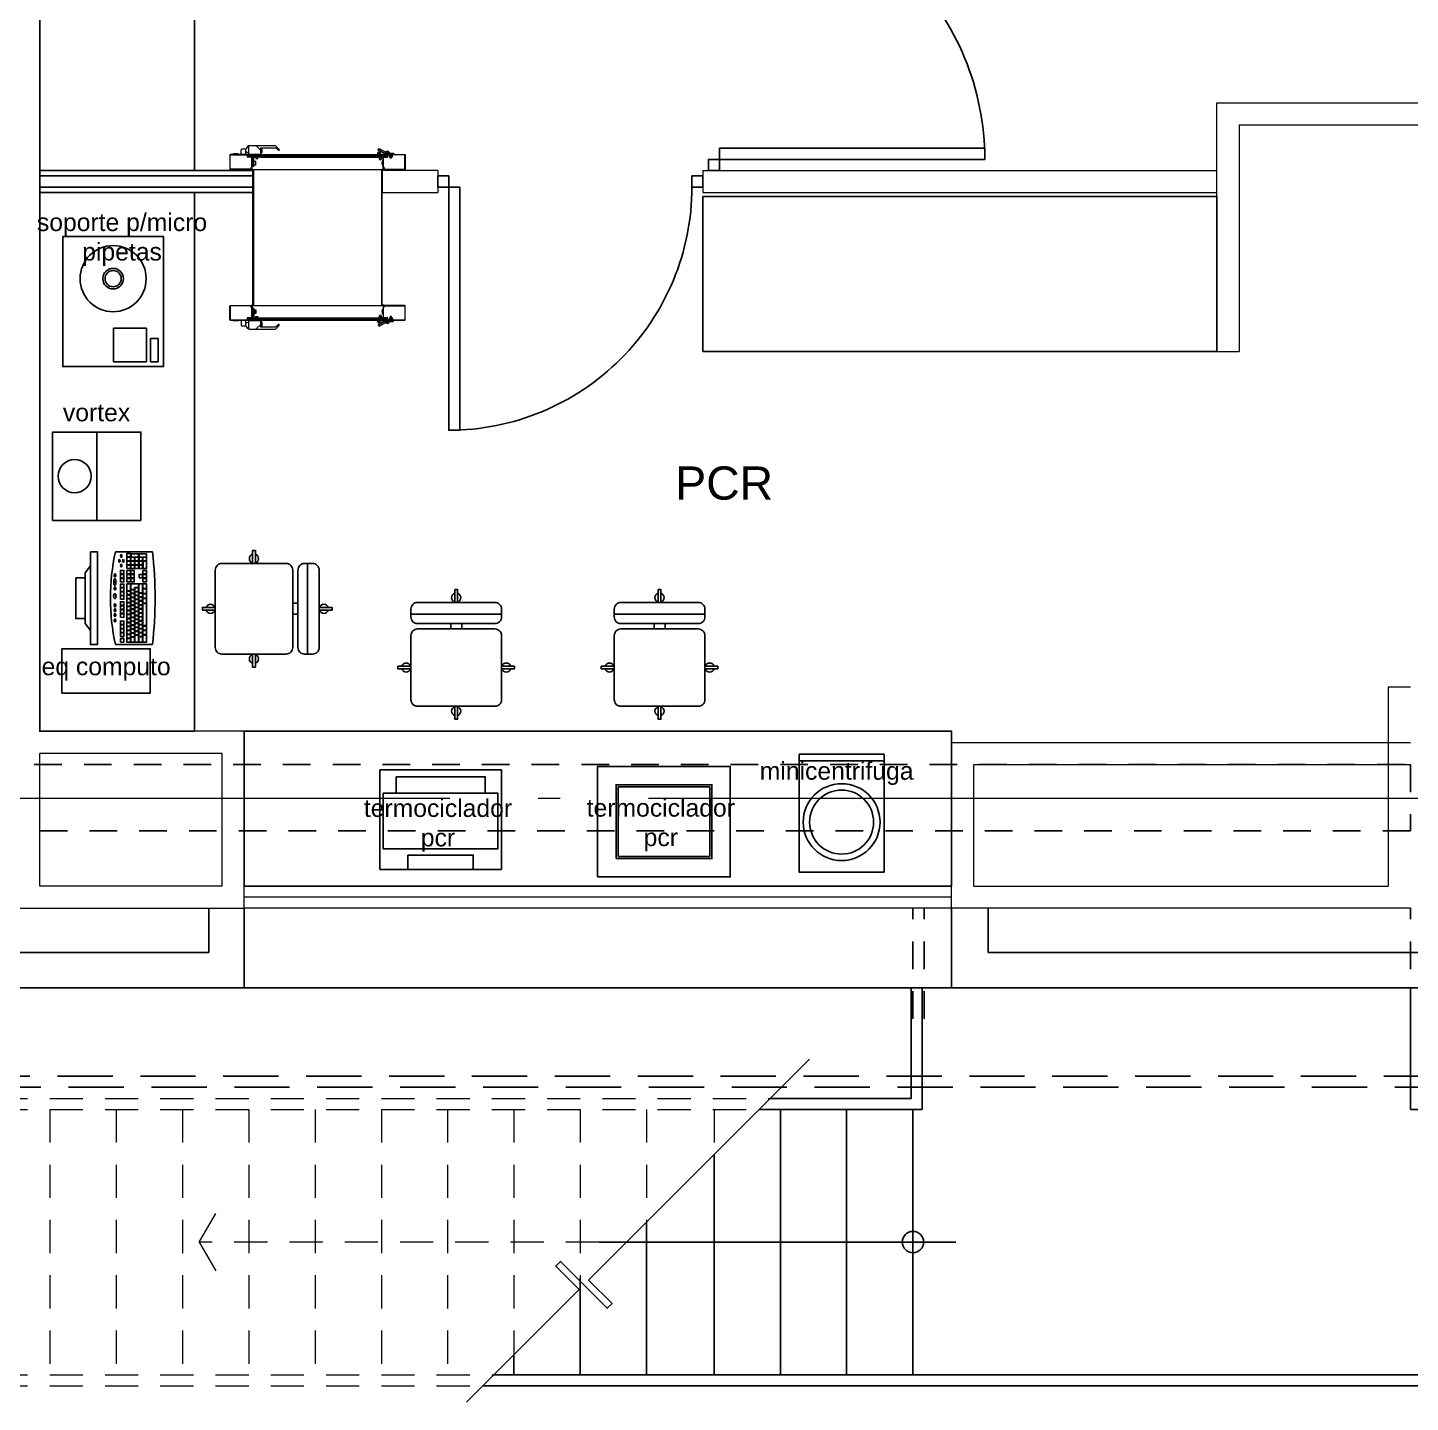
# Model space of a CAD drawing. Header units: metres. Extents: x -22 to 564, y 0 to 143.
# Drawn here: x 297.43 to 303.69, y 31.29 to 37.51 of the extents above; entities that cross this region are included whole.
import ezdxf

# ---------------------------------------------------------------- set-up
doc = ezdxf.new("R2010")
doc.units = ezdxf.units.M
for name, pattern in [('A-01 CONJUNTO$0$A-04 PRIMER NIVEL$0$PRIMER NIVEL$0$HIDDEN2', [0.1875, 0.125, -0.0625]), ('EJES630', [6.3, 5.5, -0.4, 0, -0.4]), ('XREF 3N NEURO-ONCOLOGIA$0$DASHED2', [0.375, 0.25, -0.125]), ('XREF 3N NEURO-ONCOLOGIA$0$HIDDE150', [0.24, 0.15, -0.09]), ('XREF 3N NEURO-ONCOLOGIA$0$HIDDEN2', [0.1875, 0.125, -0.0625])]:
    doc.linetypes.add(name, pattern=pattern)
for name, color, linetype, lineweight in [('EJES', 11, 'EJES630', 0), ('XREF 3N NEURO-ONCOLOGIA$0$HERRERIAS', 1, 'Continuous', 18), ('XREF 3N NEURO-ONCOLOGIA$0$MUROS DE TABLAROCA', 150, 'Continuous', 13)]:
    doc.layers.add(name, color=color, linetype=linetype, lineweight=lineweight)
for name, color, linetype in [('ELEVADOR Y ESC', 8, 'Continuous'), ('TEXTO', 7, 'Continuous'), ('XREF 3N NEURO-ONCOLOGIA$0$CANCELES', 1, 'Continuous'), ('XREF 3N NEURO-ONCOLOGIA$0$CONTRAVENTEOS', 6, 'XREF 3N NEURO-ONCOLOGIA$0$HIDDEN2'), ('XREF 3N NEURO-ONCOLOGIA$0$ELEVADOR Y ESC', 8, 'Continuous'), ('XREF 3N NEURO-ONCOLOGIA$0$LAMINA MULTIPERFORADA', 9, 'Continuous'), ('XREF 3N NEURO-ONCOLOGIA$0$MOBILIARIO', 161, 'Continuous'), ('XREF 3N NEURO-ONCOLOGIA$0$MOBILIARIO FIJO', 40, 'Continuous'), ('XREF 3N NEURO-ONCOLOGIA$0$MUROS BAJOS', 2, 'Continuous'), ('XREF 3N NEURO-ONCOLOGIA$0$NOVIDESA', 11, 'Continuous'), ('XREF 3N NEURO-ONCOLOGIA$0$PROYECCIÓN', 252, 'XREF 3N NEURO-ONCOLOGIA$0$HIDDE150'), ('XREF 3N NEURO-ONCOLOGIA$0$SIMBOLO CORTE', 4, 'Continuous'), ('XREF 3N NEURO-ONCOLOGIA$0$TEXTO', 7, 'Continuous')]:
    doc.layers.add(name, color=color, linetype=linetype)
doc.styles.add('100 SUBTITULOS 30', font='arial.ttf', dxfattribs={"height": 0.3})
doc.styles.add('XREF 3N NEURO-ONCOLOGIA$0$100 SUBTITULOS 30', font='arial.ttf', dxfattribs={"height": 0.3})

# ---------------------------------------------------------------- blocks, each defined once
blk = doc.blocks.new('XREF 3N NEURO-ONCOLOGIA$0$A$C1a09e307')
at = {"layer": 'XREF 3N NEURO-ONCOLOGIA$0$ELEVADOR Y ESC'}
for p, q in [((-23.61, 12.2954, 0), (-23.61, 8.05, 0)), ((-23.56, 12.2454, 0), (-23.56, 8.05, 0)), ((-23.4696, 12.155, 0), (-23.56, 12.155, 0)), ((-23.1252, 11.855, 0), (-23.56, 11.855, 0)), ((-22.96, 10.1562, 0), (-22.96, 11.7703, 0)), ((-22.8696, 11.555, 0), (-23.56, 11.555, 0)), ((-22.5646, 11.25, 0), (-23.56, 11.25, 0)), ((-22.36, 11.0454, 0), (-22.36, 10.3082, 0)), ((-22.36, 10.95, 0), (-23.56, 10.95, 0)), ((-22.31, 10.9954, 0), (-22.31, 10.3582, 0)), ((-22.36, 10.65, 0), (-23.56, 10.65, 0)), ((-22.36, 10.35, 0), (-23.56, 10.35, 0)), ((-21.81, 10.3582, 0), (-22.31, 10.3582, 0)), ((-21.81, 10.3082, 0), (-22.36, 10.3082, 0)), ((-21.81, 8.1, 0), (-22.36, 8.1, 0)), ((-22.36, 8.1, 0), (-22.36, 8.05, 0))]:
    blk.add_line(p, q, dxfattribs=at)
blk.add_circle((-22.96, 10.35, 0), 0.0484, dxfattribs=at)
at = {"layer": 'XREF 3N NEURO-ONCOLOGIA$0$PROYECCIÓN', "color": 8, "lineweight": 0}
for p, q in [((-23.61, 20.255, 0), (-23.61, 12.2954, 0)), ((-23.56, 20.255, 0), (-23.56, 12.2454, 0)), ((-22.36, 20.255, 0), (-22.36, 11.0454, 0)), ((-22.31, 20.255, 0), (-22.31, 10.9954, 0)), ((-22.36, 14.255, 0), (-23.56, 14.255, 0)), ((-22.36, 13.955, 0), (-23.56, 13.955, 0)), ((-22.36, 13.655, 0), (-23.56, 13.655, 0)), ((-22.96, 13.5788, 0), (-23.1763, 13.454, 0)), ((-22.96, 11.7703, 0), (-22.96, 13.5788, 0)), ((-22.96, 13.5788, 0), (-22.7437, 13.454, 0)), ((-22.36, 13.355, 0), (-23.56, 13.355, 0)), ((-22.36, 13.055, 0), (-23.5556, 13.055, 0)), ((-22.36, 12.755, 0), (-23.56, 12.755, 0)), ((-22.36, 12.455, 0), (-23.56, 12.455, 0)), ((-22.36, 12.155, 0), (-23.4696, 12.155, 0)), ((-22.36, 11.855, 0), (-23.1252, 11.855, 0)), ((-22.36, 11.555, 0), (-22.8696, 11.555, 0)), ((-22.36, 11.25, 0), (-22.5646, 11.25, 0))]:
    blk.add_line(p, q, dxfattribs=at)
at = {"layer": 'XREF 3N NEURO-ONCOLOGIA$0$SIMBOLO CORTE', "color": 8, "elevation": 0}
blk.add_lwpolyline([(-23.6847, 12.3701), (-23.1746, 11.86), (-23.0685, 11.966), (-23.0473, 11.9448), (-23.2594, 11.7327), (-23.2382, 11.7115), (-23.1322, 11.8175), (-22.132, 10.8174)], dxfattribs=at)
blk = doc.blocks.new('XREF 3N NEURO-ONCOLOGIA$0$A$C55e99183')
at = {"layer": 'XREF 3N NEURO-ONCOLOGIA$0$MUROS DE TABLAROCA'}
blk.add_blockref('XREF 3N NEURO-ONCOLOGIA$0$A$C1a09e307', (0, 0), dxfattribs=at)
blk = doc.blocks.new('XREF 3N NEURO-ONCOLOGIA$0$A$Cdb21e42f')
at = {"lineweight": 9}
for p, q in [((0.2495, 0.2748), (0.2533, 0.2804)), ((0.2533, 0.2804), (0.2835, 0.2625)), ((0.2495, -0.5188), (0.2533, -0.5244)), ((0.2533, -0.5244), (0.2835, -0.5065))]:
    blk.add_line(p, q, dxfattribs=at)
at = {"lineweight": 15}
for points in [[(-0.3437, 0.2522), (-0.4192, 0.2522), (-0.4211, 0.2522), (-0.422, 0.2503)], [(-0.422, 0.2503), (-0.422, 0.1881), (-0.4211, 0.1862), (-0.4192, 0.1852)], [(-0.4192, 0.1852), (-0.3267, 0.1852), (-0.3267, 0.1862), (-0.4192, 0.1862), (-0.4202, 0.1871), (-0.4211, 0.1881), (-0.4211, 0.2503), (-0.4202, 0.2512), (-0.3427, 0.2512), (-0.3418, 0.2503), (-0.3418, 0.2418), (-0.3418, 0.2408), (-0.3399, 0.2399)], [(-0.3522, 0.2767), (-0.3682, 0.2767), (-0.3701, 0.2757), (-0.3711, 0.2738)], [(-0.3711, 0.2522), (-0.3493, 0.2522), (-0.3493, 0.2738), (-0.3503, 0.2757), (-0.3522, 0.2767)], [(-0.3711, 0.2522), (-0.3711, 0.2738)], [(-0.3342, 0.2927), (-0.3352, 0.2927), (-0.3399, 0.2908), (-0.3503, 0.2767)], [(-0.3493, 0.2653), (-0.3465, 0.2653), (-0.338, 0.2597)], [(-0.3238, 0.2409), (-0.3408, 0.2409), (-0.3418, 0.2418), (-0.3418, 0.2503), (-0.3418, 0.2522), (-0.3437, 0.2522)], [(-0.338, 0.2522), (-0.3437, 0.2522)], [(-0.338, 0.2889), (-0.337, 0.2917), (-0.3342, 0.2927), (-0.2171, 0.2927), (-0.2133, 0.2908), (-0.1982, 0.2757), (-0.1982, 0.2729)], [(-0.338, 0.2889), (-0.338, 0.254), (-0.2813, 0.254), (-0.2813, 0.2597), (-0.2775, 0.2597), (-0.2775, 0.2832), (-0.2171, 0.2832), (-0.2133, 0.2823), (-0.2001, 0.2719), (-0.1991, 0.2719), (-0.1982, 0.2729)], [(-0.3049, 0.2927), (-0.3021, 0.2917), (-0.2823, 0.271), (-0.2813, 0.2691)], [(-0.2813, 0.2522), (0.2939, 0.2522)], [(0.292, 0.2503), (0.292, 0.2418), (0.2901, 0.2399), (0.2731, 0.2399), (0.2722, 0.2399), (0.2722, 0.239)], [(0.2911, 0.2418), (0.2911, 0.2503), (0.292, 0.2522), (0.3714, 0.2522), (0.3714, 0.1862), (0.3694, 0.1852), (0.2759, 0.1852), (0.2759, 0.1862), (0.3694, 0.1862), (0.3704, 0.1871), (0.3704, 0.1881)], [(0.3694, 0.2512), (0.2939, 0.2512), (0.293, 0.2512), (0.292, 0.2503)], [(0.298, 0.2588), (0.3185, 0.2588), (0.3185, 0.2522), (0.2977, 0.2522), (0.2977, 0.2575)], [(0.3704, 0.1881), (0.3704, 0.2503), (0.3704, 0.2512), (0.3694, 0.2512)], [(-0.3238, 0.1871), (-0.3229, 0.1862), (-0.3219, 0.1871), (-0.3219, 0.239), (-0.3229, 0.2399), (-0.3399, 0.2399)], [(-0.3267, 0.1937), (-0.3267, 0.1871), (-0.3257, 0.1852), (-0.3229, 0.1843), (-0.3182, 0.1843)], [(-0.3267, 0.1937), (-0.3248, 0.1937), (-0.3248, 0.1871), (-0.3229, 0.1852)], [(-0.3238, 0.1871), (-0.3238, 0.1937), (-0.3248, 0.1937), (-0.3248, 0.1871), (-0.3238, 0.1862), (-0.3219, 0.1862), (-0.321, 0.1871)], [(-0.321, 0.1871), (-0.321, 0.239), (-0.3219, 0.2399), (-0.3238, 0.2409)], [(-0.3238, 0.2408), (-0.3153, 0.2408)], [(-0.3134, 0.1984), (-0.3172, 0.1984), (-0.3172, 0.2371), (-0.3144, 0.2418), (-0.3097, 0.2446), (-0.2813, 0.2446), (-0.2813, 0.2408), (-0.3097, 0.2408), (-0.3125, 0.2399), (-0.3134, 0.2371)], [(-0.3134, 0.1984), (-0.3134, 0.2371)], [(-0.2955, 0.2408), (-0.3049, 0.2408), (-0.3049, 0.2361), (-0.3049, 0.2352), (-0.304, 0.2352)], [(-0.304, 0.2352), (-0.2955, 0.2352), (-0.2955, 0.2361)], [(-0.2955, 0.2408), (-0.2955, 0.2361)], [(-0.2813, 0.2408), (0.2533, 0.2408)], [(0.2533, 0.2418), (0.2561, 0.2427), (0.258, 0.2418), (0.2589, 0.2418)], [(0.2533, 0.238), (0.2542, 0.2371), (0.2561, 0.2371), (0.2589, 0.238)], [(0.2533, 0.2371), (0.2533, 0.2342), (0.2552, 0.2305), (0.2589, 0.2286), (0.2627, 0.2305), (0.2646, 0.2342)], [(0.2646, 0.238), (0.2618, 0.2371), (0.2599, 0.2371), (0.259, 0.238), (0.259, 0.2418), (0.2618, 0.2427), (0.2627, 0.2418), (0.2646, 0.2418)], [(0.2646, 0.2408), (0.2731, 0.2408)], [(0.2646, 0.2342), (0.2646, 0.2371)], [(0.2759, 0.1937), (0.275, 0.1937), (0.275, 0.1871), (0.2731, 0.1852), (0.2684, 0.1852), (0.2656, 0.1843), (0.2646, 0.1824)], [(0.2684, 0.205), (0.2684, 0.222), (0.2674, 0.221), (0.2656, 0.2135), (0.2674, 0.206)], [(0.2684, 0.205), (0.2674, 0.206)], [(0.2741, 0.1871), (0.2741, 0.1937), (0.275, 0.1937), (0.275, 0.1871), (0.2741, 0.1862), (0.2722, 0.1862), (0.2712, 0.1871), (0.2712, 0.239), (0.2731, 0.2408), (0.2901, 0.2408), (0.2911, 0.2408), (0.2911, 0.2418)], [(0.2722, 0.239), (0.2722, 0.1871), (0.2731, 0.1862), (0.2731, 0.1871), (0.2741, 0.1871)], [(0.2759, 0.1937), (0.2759, 0.1871)], [(0.3015, 0.2493), (0.3005, 0.2484)], [(0.3005, 0.2493), (0.3015, 0.2493)], [(0.3015, 0.2427), (0.3005, 0.2437), (0.3005, 0.2484)], [(0.3005, 0.2437), (0.3015, 0.2427)], [(0.3033, 0.2484), (0.3015, 0.2493)], [(0.3033, 0.2437), (0.3015, 0.2427), (0.3118, 0.2427)], [(0.3118, 0.2418), (0.3118, 0.2427), (0.3015, 0.2427), (0.3015, 0.2418)], [(0.3015, 0.2418), (0.3118, 0.2418)], [(0.3118, 0.2427), (0.3137, 0.2437), (0.3137, 0.2484), (0.3128, 0.2493), (0.3118, 0.2493), (0.31, 0.2484)], [(0.3118, 0.2427), (0.3109, 0.2427), (0.31, 0.2437)], [(0.3137, 0.2484), (0.3128, 0.2493)], [(-0.3229, 0.1852), (-0.3182, 0.1852), (-0.3163, 0.1843), (-0.3153, 0.1824), (-0.3153, -0.4273), (-0.3163, -0.4292), (-0.3182, -0.4302), (-0.3229, -0.4302), (-0.3238, -0.4302), (-0.3248, -0.4321)], [(-0.3182, 0.1852), (0.2684, 0.1852)], [(-0.3172, -0.4273), (-0.3172, 0.1824), (-0.3172, 0.1834), (-0.3182, 0.1843)], [(0.2646, 0.1824), (0.2646, -0.4273), (0.2656, -0.4292), (0.2684, -0.4302)], [(0.2731, -0.4283), (0.2674, -0.4283), (0.2665, -0.4273), (0.2665, 0.1824), (0.2674, 0.1834), (0.2684, 0.1843), (0.2731, 0.1843), (0.275, 0.1852), (0.2759, 0.1871)], [(-0.3418, -0.4867), (-0.3418, -0.4961), (-0.3437, -0.4971), (-0.4192, -0.4971), (-0.4211, -0.4961), (-0.422, -0.4952), (-0.422, -0.433), (-0.4211, -0.4311), (-0.4192, -0.4302), (-0.3267, -0.4302), (-0.3267, -0.4311), (-0.4192, -0.4311), (-0.4202, -0.4311), (-0.4211, -0.433)], [(-0.4211, -0.433), (-0.4211, -0.4952), (-0.4202, -0.4961), (-0.4192, -0.4961)], [(-0.3238, -0.432), (-0.3238, -0.4377), (-0.3248, -0.4377), (-0.3248, -0.432), (-0.3229, -0.4302), (-0.321, -0.432), (-0.321, -0.4829), (-0.3219, -0.4848), (-0.3238, -0.4858), (-0.3399, -0.4858), (-0.3408, -0.4858), (-0.3418, -0.4867)], [(-0.3248, -0.4321), (-0.3248, -0.4377), (-0.3267, -0.4377), (-0.3267, -0.4321), (-0.3257, -0.4292), (-0.3229, -0.4283), (-0.3182, -0.4283), (-0.3172, -0.4283), (-0.3172, -0.4273)], [(-0.3219, -0.483), (-0.3219, -0.4321), (-0.3219, -0.4311), (-0.3238, -0.4311), (-0.3238, -0.4321)], [(-0.3182, -0.4302), (0.2684, -0.4302)], [(0.2684, -0.4302), (0.2741, -0.4302), (0.275, -0.432), (0.275, -0.4377), (0.2759, -0.4377), (0.2759, -0.432), (0.275, -0.4292), (0.2731, -0.4283)], [(0.2741, -0.432), (0.2741, -0.4377), (0.275, -0.4377), (0.275, -0.432), (0.2731, -0.4302), (0.2712, -0.432)], [(0.2712, -0.4321), (0.2712, -0.483), (0.2722, -0.4848), (0.2731, -0.4858)], [(0.2741, -0.432), (0.2731, -0.4311), (0.2722, -0.4311), (0.2722, -0.4839), (0.2731, -0.4848), (0.2901, -0.4848)], [(0.3694, -0.4302), (0.2759, -0.4302), (0.2759, -0.4311), (0.3704, -0.4311), (0.3704, -0.4961), (0.293, -0.4961), (0.292, -0.4952), (0.292, -0.4867), (0.2911, -0.4848), (0.2901, -0.4848)], [(0.3713, -0.4952), (0.3713, -0.433), (0.3713, -0.4311), (0.3694, -0.4302)], [(-0.4192, -0.4961), (-0.3437, -0.4961), (-0.3427, -0.4961), (-0.3418, -0.4952)], [(-0.3342, -0.5376), (-0.2171, -0.5376), (-0.2133, -0.5357), (-0.1991, -0.5206), (-0.1982, -0.5197), (-0.1982, -0.5169), (-0.1991, -0.5169), (-0.1991, -0.5159), (-0.2001, -0.5159), (-0.2133, -0.5272), (-0.2171, -0.5282), (-0.2775, -0.5282), (-0.2775, -0.5046), (-0.2813, -0.5046), (-0.2813, -0.499), (-0.338, -0.499), (-0.338, -0.5338), (-0.337, -0.5357), (-0.3342, -0.5376), (-0.3352, -0.5376), (-0.3399, -0.5348), (-0.3503, -0.5206)], [(-0.338, -0.4971), (-0.3437, -0.4971)], [(-0.3418, -0.4952), (-0.3418, -0.4848), (-0.3238, -0.4848), (-0.3219, -0.4829)], [(-0.3238, -0.4858), (-0.3153, -0.4858)], [(-0.3134, -0.4434), (-0.3172, -0.4434), (-0.3172, -0.482), (-0.3144, -0.4867), (-0.3097, -0.4886)], [(-0.3134, -0.4434), (-0.3134, -0.482), (-0.3125, -0.4839), (-0.3097, -0.4858), (-0.2813, -0.4858), (-0.2813, -0.4886), (-0.3097, -0.4886)], [(-0.2813, -0.4858), (0.2533, -0.4858)], [(-0.2813, -0.4971), (0.2939, -0.4971)], [(0.2646, -0.4811), (0.2646, -0.4792), (0.2627, -0.4754), (0.2589, -0.4735), (0.2552, -0.4754), (0.2533, -0.4792)], [(0.2533, -0.4792), (0.2533, -0.4811)], [(0.2561, -0.4811), (0.2542, -0.482), (0.2533, -0.482)], [(0.2533, -0.4858), (0.2561, -0.4867)], [(0.2589, -0.482), (0.2561, -0.4811)], [(0.2561, -0.4867), (0.258, -0.4867), (0.2589, -0.4858)], [(0.2618, -0.4811), (0.2599, -0.482), (0.259, -0.482), (0.259, -0.4858), (0.2618, -0.4867), (0.2627, -0.4867), (0.2646, -0.4858)], [(0.2646, -0.482), (0.2618, -0.4811)], [(0.2646, -0.4858), (0.2731, -0.4858)], [(0.2731, -0.4858), (0.2911, -0.4858), (0.2911, -0.4952), (0.292, -0.4961), (0.2939, -0.4971)], [(0.2939, -0.4971), (0.3694, -0.4971), (0.3714, -0.4961), (0.3714, -0.4952)], [(0.298, -0.5027), (0.3185, -0.5027), (0.3185, -0.4961), (0.2977, -0.4961), (0.2977, -0.5015)], [(0.3005, -0.4877), (0.3015, -0.4867)], [(0.3015, -0.4867), (0.3005, -0.4877), (0.3005, -0.4924)], [(0.3015, -0.4933), (0.3005, -0.4924)], [(0.3005, -0.4933), (0.3015, -0.4933)], [(0.3118, -0.4858), (0.3118, -0.4867), (0.3015, -0.4867), (0.3015, -0.4858)], [(0.3015, -0.4858), (0.3118, -0.4858)], [(0.3033, -0.4877), (0.3015, -0.4867), (0.3118, -0.4867)], [(0.3033, -0.4924), (0.3015, -0.4933)], [(0.3118, -0.4867), (0.3137, -0.4877), (0.3137, -0.4924), (0.3128, -0.4933), (0.3118, -0.4933), (0.31, -0.4924)], [(0.3118, -0.4867), (0.3109, -0.4867), (0.31, -0.4877)], [(0.3137, -0.4924), (0.3128, -0.4933)], [(-0.3493, -0.5103), (-0.3474, -0.5103), (-0.3465, -0.5093), (-0.338, -0.5046)], [(-0.3049, -0.5376), (-0.3021, -0.5357), (-0.2823, -0.5159), (-0.2813, -0.5131)]]:
    blk.add_lwpolyline(points, dxfattribs=at)
for points in [[(-0.3862, 0.255), (-0.405, 0.255), (-0.4079, 0.2531), (-0.3833, 0.2531)], [(-0.4079, 0.2531), (-0.3833, 0.2531), (-0.3833, 0.2522), (-0.4079, 0.2522)], [(-0.338, 0.254), (-0.2813, 0.254), (-0.2813, 0.2512), (-0.338, 0.2512)], [(-0.2813, 0.2832), (-0.2775, 0.2832), (-0.2775, 0.2597), (-0.2813, 0.2597)], [(0.2476, 0.2522), (0.2873, 0.2522), (0.2873, 0.2512), (0.2476, 0.2512)], [(0.2967, 0.2512), (0.3166, 0.2512), (0.3166, 0.2493), (0.2967, 0.2493)], [(-0.321, 0.222), (-0.3172, 0.222), (-0.3172, 0.205), (-0.321, 0.205)], [(-0.3134, 0.222), (-0.3059, 0.222), (-0.3059, 0.205), (-0.3134, 0.205)], [(-0.3059, 0.205), (-0.3049, 0.206), (-0.3049, 0.221), (-0.3059, 0.222)], [(0.2523, 0.2446), (0.2656, 0.2446), (0.2656, 0.2427), (0.2523, 0.2427)], [(0.2533, 0.2427), (0.2646, 0.2427), (0.2646, 0.2371), (0.2533, 0.2371)], [(0.2684, 0.2229), (0.2703, 0.2248), (0.2703, 0.2022), (0.2684, 0.2041)], [(0.2703, 0.2248), (0.2712, 0.2248), (0.2712, 0.2022), (0.2703, 0.2022)], [(0.3062, 0.2427), (0.3052, 0.2427), (0.3033, 0.2437), (0.3033, 0.2484), (0.3062, 0.2493), (0.3081, 0.2493), (0.31, 0.2484), (0.31, 0.2437)], [(0.3033, 0.2418), (0.31, 0.2418), (0.31, 0.2361), (0.3033, 0.2361)], [(-0.4079, -0.4971), (-0.3833, -0.4971), (-0.3833, -0.498), (-0.4079, -0.498)], [(-0.3862, -0.499), (-0.405, -0.499), (-0.4079, -0.498), (-0.3833, -0.498)], [(-0.371, -0.4971), (-0.371, -0.5178), (-0.3701, -0.5206), (-0.3682, -0.5216), (-0.3522, -0.5216), (-0.3503, -0.5206), (-0.3493, -0.5178), (-0.3493, -0.4971)], [(-0.338, -0.4952), (-0.2813, -0.4952), (-0.2813, -0.499), (-0.338, -0.499)], [(-0.321, -0.45), (-0.3172, -0.45), (-0.3172, -0.4669), (-0.321, -0.4669)], [(-0.3134, -0.45), (-0.3059, -0.45), (-0.3059, -0.4669), (-0.3134, -0.4669)], [(-0.3059, -0.45), (-0.3049, -0.45), (-0.3049, -0.466), (-0.3059, -0.4669)], [(-0.3049, -0.4801), (-0.2955, -0.4801), (-0.2955, -0.4858), (-0.3049, -0.4858)], [(0.2476, -0.4952), (0.2873, -0.4952), (0.2873, -0.4971), (0.2476, -0.4971)], [(0.2523, -0.4867), (0.2656, -0.4867), (0.2656, -0.4886), (0.2523, -0.4886)], [(0.2533, -0.4811), (0.2646, -0.4811), (0.2646, -0.4867), (0.2533, -0.4867)], [(0.2684, -0.449), (0.2674, -0.45), (0.2656, -0.4575), (0.2674, -0.466), (0.2684, -0.4669)], [(0.2684, -0.4669), (0.2703, -0.4698), (0.2703, -0.4462), (0.2684, -0.4481)], [(0.2703, -0.4462), (0.2712, -0.4462), (0.2712, -0.4698), (0.2703, -0.4698)], [(0.2967, -0.4952), (0.3166, -0.4952), (0.3166, -0.4933), (0.2967, -0.4933)], [(0.3033, -0.4858), (0.31, -0.4858), (0.31, -0.4801), (0.3033, -0.4801)], [(0.3062, -0.4867), (0.3052, -0.4867), (0.3033, -0.4877), (0.3033, -0.4924), (0.3062, -0.4933), (0.3081, -0.4933), (0.31, -0.4924), (0.31, -0.4877)], [(-0.2813, -0.5046), (-0.2775, -0.5046), (-0.2775, -0.5282), (-0.2813, -0.5282)]]:
    blk.add_lwpolyline(points, close=True, dxfattribs=at)
at = {"lineweight": 18}
for points in [[(-0.337, 0.2512), (0.2873, 0.2512), (0.2873, 0.2446), (-0.337, 0.2446)], [(-0.337, -0.4886), (0.2873, -0.4886), (0.2873, -0.4952), (-0.337, -0.4952)]]:
    blk.add_lwpolyline(points, close=True, dxfattribs=at)
at = {"lineweight": 9}
for points in [[(0.2467, 0.2578), (0.2457, 0.2559), (0.2448, 0.2522), (0.2476, 0.2484), (0.2514, 0.2484), (0.2552, 0.2503)], [(0.2471, 0.2587), (0.2476, 0.2578), (0.2495, 0.2569), (0.2523, 0.2559)], [(0.2491, 0.2627), (0.2522, 0.2613), (0.2542, 0.2597)], [(0.2561, 0.2531), (0.2542, 0.254), (0.2523, 0.2559), (0.2542, 0.2597), (0.257, 0.2586), (0.258, 0.2578), (0.2588, 0.2575)], [(0.2552, 0.2503), (0.2561, 0.2522), (0.2561, 0.2531)], [(0.2467, -0.5027), (0.2467, -0.5018), (0.2457, -0.5009), (0.2448, -0.4961), (0.2476, -0.4933), (0.2514, -0.4924), (0.2552, -0.4952)], [(0.2571, -0.498), (0.2542, -0.499), (0.2533, -0.4999), (0.2523, -0.5009), (0.2542, -0.5037), (0.2571, -0.5037), (0.258, -0.5027), (0.2589, -0.5018)], [(0.2552, -0.4952), (0.2561, -0.4971)], [(0.2476, -0.5037), (0.2476, -0.5027), (0.2495, -0.5018), (0.2523, -0.5009)], [(0.2495, -0.5065), (0.2523, -0.5065), (0.2533, -0.5056), (0.2542, -0.5037)]]:
    blk.add_lwpolyline(points, dxfattribs=at)
for points in [[(0.2589, 0.2578), (0.2561, 0.2531), (0.2467, 0.2578), (0.2495, 0.2635)], [(0.2844, 0.255), (0.2835, 0.2531), (0.2485, 0.2729), (0.2495, 0.2748)], [(0.2599, 0.2569), (0.2608, 0.2588), (0.2495, 0.2654), (0.2485, 0.2635)], [(0.2589, -0.5018), (0.2561, -0.4971), (0.2467, -0.5027), (0.2495, -0.5074)], [(0.2844, -0.499), (0.2835, -0.4971), (0.2485, -0.5169), (0.2495, -0.5188)], [(0.2599, -0.5018), (0.2608, -0.5027), (0.2495, -0.5093), (0.2485, -0.5084)]]:
    blk.add_lwpolyline(points, close=True, dxfattribs=at)
for centre, radius in [((0.2906, 0.26), 0.00753), ((0.2906, 0.26), 0.00321), ((0.2906, -0.504), 0.00753), ((0.2906, -0.504), 0.00321)]:
    blk.add_circle(centre, radius)
blk = doc.blocks.new('XREF 3N NEURO-ONCOLOGIA$0$A$C3d275e6b')
at = {"layer": 'XREF 3N NEURO-ONCOLOGIA$0$MOBILIARIO FIJO', "rotation": 90}
blk.add_blockref('XREF 3N NEURO-ONCOLOGIA$0$A$Cdb21e42f', (0.0172, 0.0243), dxfattribs=at)
blk = doc.blocks.new('XREF 3N NEURO-ONCOLOGIA$0$XR-00$0$04 AQ 03$0$51144A1J')
at = {"layer": 'XREF 3N NEURO-ONCOLOGIA$0$MOBILIARIO'}
for p, q in [((-0.205, 0.5256), (0.205, 0.5256)), ((-0.025, 0.4585), (-0.025, 0.4824)), ((0.025, 0.4585), (0.025, 0.4824))]:
    blk.add_line(p, q, dxfattribs=at)
for points in [[(-0.0062, 0.5782), (-0.0062, 0.6367), (0.0062, 0.6367), (0.0062, 0.5782)], [(-0.205, 0.2773), (-0.2635, 0.2773), (-0.2635, 0.2897), (-0.205, 0.2897)], [(0.205, 0.2773), (0.2635, 0.2773), (0.2635, 0.2897), (0.205, 0.2897)], [(-0.0062, 0.1085), (-0.0062, 0.05), (0.0062, 0.05), (0.0062, 0.1085)]]:
    blk.add_lwpolyline(points, dxfattribs=at)
for points in [[(0.205, 0.5482, 0.414214), (0.175, 0.5782), (-0.175, 0.5782, 0.414214), (-0.205, 0.5482), (-0.205, 0.5124, 0.414214), (-0.175, 0.4824), (0.175, 0.4824, 0.414214), (0.205, 0.5124)], [(0.205, 0.4285, 0.414214), (0.175, 0.4585), (-0.175, 0.4585, 0.414214), (-0.205, 0.4285), (-0.205, 0.1385, 0.414214), (-0.175, 0.1085), (0.175, 0.1085, 0.414214), (0.205, 0.1385)]]:
    blk.add_lwpolyline(points, format="xyb", close=True, dxfattribs=at)
for centre, start, end in [((0, 0.5998), 107.37707, 252.62293), ((0, 0.5998), 287.37803, 72.62197), ((-0.2266, 0.2835), 17.37803, 162.62197), ((-0.2266, 0.2835), 197.37707, 342.62293), ((0.2266, 0.2835), 17.37803, 162.62197), ((0.2266, 0.2835), 197.37707, 342.62293), ((0, 0.0869), 107.37707, 252.62293), ((0, 0.0869), 287.37803, 72.62197)]:
    blk.add_arc(centre, 0.0207, start, end, dxfattribs=at)
blk = doc.blocks.new('XREF 3N NEURO-ONCOLOGIA$0$A-03 PLANTA BAJA$0$equipouroanalisis')
for points in [[(-0.4, -0.2), (0, -0.2), (0, 0.2), (-0.4, 0.2), (-0.4, 0.2), (-0.4, 0), (-0.4, -0.2)], [(-0.4, 0), (0, 0)]]:
    blk.add_lwpolyline(points)
blk.add_circle((-0.2, 0.1), 0.075)
blk = doc.blocks.new('XREF 3N NEURO-ONCOLOGIA$0$A$Cd25cff23')
at = {"extrusion": (-1.0057e-18, 2.37902e-20, -1), "zscale": -0.9999999999999999, "rotation": 90.00027025357498}
blk.add_blockref('XREF 3N NEURO-ONCOLOGIA$0$A-03 PLANTA BAJA$0$equipouroanalisis', (-0.118, 0.0547), dxfattribs=at)
blk = doc.blocks.new('XREF 3N NEURO-ONCOLOGIA$0$SOPORTE PARA MICROPIPETAS')
for points in [[(0, 0.4554), (-0.588, 0.4554), (-0.588, 0), (0, 0)], [(-0.5664, 0.226), (-0.4152, 0.226), (-0.4152, 0.0769), (-0.5664, 0.0769)], [(-0.4608, 0.0586), (-0.5664, 0.0586), (-0.5664, 0.0247), (-0.4608, 0.0247)]]:
    blk.add_lwpolyline(points, close=True)
for radius in [0.1494, 0.0465, 0.0367]:
    blk.add_circle((-0.1906, 0.2277), radius)
blk = doc.blocks.new('XREF 3N NEURO-ONCOLOGIA$0$TERMOCICLADOR PCR')
for points in [[(-0.275, 0), (0.275, 0), (0.275, 0.45), (-0.275, 0.45)], [(-0.2013, 0.419), (0.2013, 0.419), (0.2013, 0.3445), (-0.2013, 0.3445)], [(-0.2595, 0.3445), (0.2595, 0.3445), (0.2595, 0.0935), (-0.2595, 0.0935)], [(-0.1478, 0.065), (0.1478, 0.065), (0.1478, 0), (-0.1478, 0)]]:
    blk.add_lwpolyline(points, close=True)
blk = doc.blocks.new('XREF 3N NEURO-ONCOLOGIA$0$TERMOCICLADOR PCR TIEMPO REAL')
for points in [[(1.5229, 37.5845), (1.5229, 36.9845), (2.0229, 36.9845), (2.0229, 37.5845)], [(1.606, 37.5014), (1.606, 37.0675), (1.9399, 37.0675), (1.9399, 37.5014)], [(1.6158, 37.4916), (1.6158, 37.0773), (1.9301, 37.0773), (1.9301, 37.4916)]]:
    blk.add_lwpolyline(points, close=True)
blk = doc.blocks.new('XREF 3N NEURO-ONCOLOGIA$0$A$Cbe426cc1')
for p, q in [((-0.2255, -0.0157), (-0.1067, 0.103)), ((0.0086, -0.1339), (0.02, -0.1225)), ((0.02, -0.1225), (0.0381, -0.1407)), ((0.0983, -0.0916), (0.0914, -0.0985)), ((0.0997, -0.093), (0.0928, -0.0999)), ((0.0016, -0.1529), (0.0145, -0.1399)), ((0.0138, -0.1651), (0.0016, -0.1529)), ((0.0145, -0.1399), (0.0086, -0.1339)), ((0.0381, -0.1407), (0.0138, -0.1651)), ((0.1903, -0.1939), (0.0715, -0.3127))]:
    blk.add_line(p, q)
at = {"elevation": 0}
for points in [[(-0.0904, 0.4291), (-0.3732, 0.1462), (-0.2318, 0.0048), (0.051, 0.2877)], [(0.2704, -0.1137), (0.2478, -0.1364), (-0.0492, 0.1606), (-0.0266, 0.1833)], [(0.2192, -0.0293), (0.2252, -0.0685), (0.0187, 0.1379), (0.058, 0.132)]]:
    blk.add_lwpolyline(points, close=True, dxfattribs=at)
blk.add_lwpolyline([(0.2032, -0.0133), (0.2335, 0.017), (0.1043, 0.1462), (0.074, 0.116)], dxfattribs=at)
for points in [[(-0.1145, 0.0789), (-0.1032, 0.0677), (-0.1145, 0.0564), (-0.1258, 0.0677), (-0.1145, 0.0789)], [(-0.1556, 0.0018), (-0.1443, -0.0094), (-0.1556, -0.0207), (-0.1669, -0.0094), (-0.1556, 0.0018)], [(-0.1381, 0.01), (-0.1268, -0.0013), (-0.1381, -0.0126), (-0.1494, -0.0013), (-0.1381, 0.01)], [(-0.1352, 0.0583), (-0.1239, 0.047), (-0.1352, 0.0357), (-0.1465, 0.047), (-0.1352, 0.0583)], [(-0.1312, 0.0287), (-0.1199, 0.0174), (-0.1312, 0.0061), (-0.1425, 0.0174), (-0.1312, 0.0287)], [(-0.1225, 0.0456), (-0.1113, 0.0343), (-0.1225, 0.0231), (-0.1338, 0.0343), (-0.1225, 0.0456)], [(-0.1186, 0.0161), (-0.1073, 0.0048), (-0.1186, -0.0065), (-0.1299, 0.0048), (-0.1186, 0.0161)], [(-0.11, 0.0331), (-0.0987, 0.0218), (-0.11, 0.0105), (-0.1213, 0.0218), (-0.11, 0.0331)], [(-0.1061, 0.0035), (-0.0948, -0.0078), (-0.1061, -0.019), (-0.1173, -0.0078), (-0.1061, 0.0035)], [(-0.0969, 0.02), (-0.0856, 0.0087), (-0.0969, -0.0026), (-0.1082, 0.0087), (-0.0969, 0.02)], [(-0.0964, 0.0609), (-0.0851, 0.0496), (-0.0964, 0.0383), (-0.1077, 0.0496), (-0.0964, 0.0609)], [(-0.0849, 0.008), (-0.0736, -0.0033), (-0.0849, -0.0146), (-0.0962, -0.0033), (-0.0849, 0.008)], [(-0.0839, 0.0484), (-0.0726, 0.0371), (-0.0839, 0.0258), (-0.0952, 0.0371), (-0.0839, 0.0484)], [(-0.0708, 0.0353), (-0.0595, 0.024), (-0.0708, 0.0127), (-0.0821, 0.024), (-0.0708, 0.0353)], [(-0.0588, 0.0232), (-0.0475, 0.0119), (-0.0588, 0.0006), (-0.07, 0.0119), (-0.0588, 0.0232)], [(-0.143, -0.0107), (-0.1317, -0.022), (-0.143, -0.0333), (-0.1543, -0.022), (-0.143, -0.0107)], [(-0.1304, -0.0234), (-0.1191, -0.0347), (-0.1304, -0.0459), (-0.1417, -0.0347), (-0.1304, -0.0234)], [(-0.1255, -0.0027), (-0.1142, -0.014), (-0.1255, -0.0252), (-0.1368, -0.014), (-0.1255, -0.0027)], [(-0.1179, -0.0359), (-0.1066, -0.0472), (-0.1179, -0.0585), (-0.1292, -0.0472), (-0.1179, -0.0359)], [(-0.1129, -0.0152), (-0.1017, -0.0265), (-0.1129, -0.0378), (-0.1242, -0.0265), (-0.1129, -0.0152)], [(-0.1047, -0.049), (-0.0935, -0.0603), (-0.1047, -0.0716), (-0.116, -0.0603), (-0.1047, -0.049)], [(-0.0998, -0.0283), (-0.0885, -0.0396), (-0.0998, -0.0509), (-0.1111, -0.0396), (-0.0998, -0.0283)], [(-0.0929, -0.0096), (-0.0817, -0.0209), (-0.0929, -0.0322), (-0.1042, -0.0209), (-0.0929, -0.0096)], [(-0.0927, -0.061), (-0.0814, -0.0723), (-0.0927, -0.0836), (-0.104, -0.0723), (-0.0927, -0.061)], [(-0.0878, -0.0403), (-0.0765, -0.0516), (-0.0878, -0.0629), (-0.0991, -0.0516), (-0.0878, -0.0403)], [(-0.0809, -0.0216), (-0.0696, -0.0329), (-0.0809, -0.0442), (-0.0922, -0.0329), (-0.0809, -0.0216)], [(-0.0749, -0.0533), (-0.0636, -0.0646), (-0.0749, -0.0758), (-0.0862, -0.0646), (-0.0749, -0.0533)], [(-0.0719, -0.005), (-0.0607, -0.0163), (-0.0719, -0.0275), (-0.0832, -0.0163), (-0.0719, -0.005)], [(-0.068, -0.0345), (-0.0567, -0.0458), (-0.068, -0.0571), (-0.0793, -0.0458), (-0.068, -0.0345)], [(-0.0589, -0.018), (-0.0476, -0.0293), (-0.0589, -0.0406), (-0.0702, -0.0293), (-0.0589, -0.018)], [(-0.055, -0.0476), (-0.0437, -0.0588), (-0.055, -0.0701), (-0.0663, -0.0588), (-0.055, -0.0476)], [(-0.0463, -0.0306), (-0.035, -0.0419), (-0.0463, -0.0532), (-0.0576, -0.0419), (-0.0463, -0.0306)], [(-0.0423, -0.0602), (-0.0311, -0.0715), (-0.0423, -0.0828), (-0.0536, -0.0715), (-0.0423, -0.0602)], [(-0.0355, -0.0001), (-0.0242, -0.0113), (-0.0355, -0.0226), (-0.0468, -0.0113), (-0.0355, -0.0001)], [(-0.0333, -0.0436), (-0.022, -0.0549), (-0.0333, -0.0662), (-0.0446, -0.0549), (-0.0333, -0.0436)], [(-0.0225, -0.0131), (-0.0112, -0.0244), (-0.0225, -0.0357), (-0.0338, -0.0244), (-0.0225, -0.0131)], [(-0.0208, -0.0562), (-0.0095, -0.0674), (-0.0208, -0.0787), (-0.032, -0.0674), (-0.0208, -0.0562)], [(-0.0098, -0.0257), (0.0015, -0.037), (-0.0098, -0.0483), (-0.0211, -0.037), (-0.0098, -0.0257)], [(0.0032, -0.0387), (0.0145, -0.05), (0.0032, -0.0613), (-0.0081, -0.05), (0.0032, -0.0387)], [(0.0226, -0.0582), (0.0339, -0.0694), (0.0226, -0.0807), (0.0113, -0.0694), (0.0226, -0.0582)], [(-0.0798, -0.074), (-0.0685, -0.0853), (-0.0798, -0.0965), (-0.0911, -0.0853), (-0.0798, -0.074)], [(-0.0668, -0.087), (-0.0555, -0.0983), (-0.0668, -0.1096), (-0.0781, -0.0983), (-0.0668, -0.087)], [(-0.0619, -0.0663), (-0.0506, -0.0776), (-0.0619, -0.0889), (-0.0731, -0.0776), (-0.0619, -0.0663)], [(-0.0541, -0.0996), (-0.0429, -0.1109), (-0.0541, -0.1222), (-0.0654, -0.1109), (-0.0541, -0.0996)], [(-0.0492, -0.0789), (-0.0379, -0.0902), (-0.0492, -0.1015), (-0.0605, -0.0902), (-0.0492, -0.0789)], [(-0.0411, -0.1126), (-0.0298, -0.1239), (-0.0411, -0.1352), (-0.0524, -0.1239), (-0.0411, -0.1126)], [(-0.0362, -0.0919), (-0.0249, -0.1032), (-0.0362, -0.1145), (-0.0475, -0.1032), (-0.0362, -0.0919)], [(-0.0293, -0.0732), (-0.018, -0.0845), (-0.0293, -0.0958), (-0.0406, -0.0845), (-0.0293, -0.0732)], [(-0.0237, -0.1045), (-0.0124, -0.1157), (-0.0237, -0.127), (-0.035, -0.1157), (-0.0237, -0.1045)], [(-0.0168, -0.0857), (-0.0055, -0.097), (-0.0168, -0.1083), (-0.0281, -0.097), (-0.0168, -0.0857)], [(-0.0112, -0.117), (0.0001, -0.1283), (-0.0112, -0.1396), (-0.0225, -0.1283), (-0.0112, -0.117)], [(-0.0082, -0.0687), (0.0031, -0.08), (-0.0082, -0.0913), (-0.0195, -0.08), (-0.0082, -0.0687)], [(-0.0043, -0.0983), (0.007, -0.1095), (-0.0043, -0.1208), (-0.0156, -0.1095), (-0.0043, -0.0983)], [(0.0039, -0.0808), (0.0152, -0.0921), (0.0039, -0.1034), (-0.0074, -0.0921), (0.0039, -0.0808)], [(0.0079, -0.1104), (0.0191, -0.1217), (0.0079, -0.133), (-0.0034, -0.1217), (0.0079, -0.1104)], [(0.0164, -0.0933), (0.0277, -0.1046), (0.0164, -0.1159), (0.0051, -0.1046), (0.0164, -0.0933)], [(0.0346, -0.0702), (0.0459, -0.0815), (0.0346, -0.0928), (0.0234, -0.0815), (0.0346, -0.0702)], [(0.0473, -0.0828), (0.0586, -0.0941), (0.0473, -0.1054), (0.036, -0.0941), (0.0473, -0.0828)], [(0.0598, -0.0953), (0.0711, -0.1066), (0.0598, -0.1179), (0.0485, -0.1066), (0.0598, -0.0953)], [(0.0777, -0.1133), (0.089, -0.1246), (0.0777, -0.1359), (0.0665, -0.1246), (0.0777, -0.1133)], [(-0.0286, -0.1251), (-0.0173, -0.1364), (-0.0286, -0.1477), (-0.0399, -0.1364), (-0.0286, -0.1251)], [(0.001, -0.1291), (0.0123, -0.1404), (0.001, -0.1517), (-0.0103, -0.1404), (0.001, -0.1291)], [(0.0058, -0.1852), (0.0171, -0.1965), (0.0058, -0.2078), (-0.0055, -0.1965), (0.0058, -0.1852)], [(0.0308, -0.1855), (0.0421, -0.1968), (0.0308, -0.2081), (0.0195, -0.1968), (0.0308, -0.1855)], [(0.0447, -0.1463), (0.056, -0.1576), (0.0447, -0.1689), (0.0335, -0.1576), (0.0447, -0.1463)], [(0.0571, -0.134), (0.0684, -0.1453), (0.0571, -0.1566), (0.0458, -0.1453), (0.0571, -0.134)], [(0.0574, -0.1589), (0.0687, -0.1702), (0.0574, -0.1815), (0.0461, -0.1702), (0.0574, -0.1589)], [(0.0697, -0.1466), (0.081, -0.1579), (0.0697, -0.1692), (0.0584, -0.1579), (0.0697, -0.1466)], [(0.0704, -0.1719), (0.0817, -0.1832), (0.0704, -0.1945), (0.0591, -0.1832), (0.0704, -0.1719)], [(0.0827, -0.1596), (0.094, -0.1709), (0.0827, -0.1822), (0.0714, -0.1709), (0.0827, -0.1596)], [(0.0904, -0.1259), (0.1017, -0.1372), (0.0904, -0.1485), (0.0791, -0.1372), (0.0904, -0.1259)], [(0.0994, -0.1769), (0.1107, -0.1882), (0.0994, -0.1995), (0.0881, -0.1882), (0.0994, -0.1769)], [(0.1034, -0.1389), (0.1147, -0.1502), (0.1034, -0.1615), (0.0921, -0.1502), (0.1034, -0.1389)], [(0.0185, -0.1978), (0.0297, -0.2091), (0.0185, -0.2204), (0.0072, -0.2091), (0.0185, -0.1978)], [(0.0315, -0.2108), (0.0428, -0.2221), (0.0315, -0.2334), (0.0202, -0.2221), (0.0315, -0.2108)], [(0.0605, -0.2158), (0.0718, -0.2271), (0.0605, -0.2384), (0.0492, -0.2271), (0.0605, -0.2158)], [(0.0725, -0.2278), (0.0838, -0.2391), (0.0725, -0.2504), (0.0612, -0.2391), (0.0725, -0.2278)], [(0.0738, -0.2025), (0.085, -0.2138), (0.0738, -0.2251), (0.0625, -0.2138), (0.0738, -0.2025)], [(0.0856, -0.2409), (0.0969, -0.2522), (0.0856, -0.2635), (0.0743, -0.2522), (0.0856, -0.2409)], [(0.0858, -0.2145), (0.0971, -0.2258), (0.0858, -0.2371), (0.0745, -0.2258), (0.0858, -0.2145)], [(0.0866, -0.1897), (0.0979, -0.201), (0.0866, -0.2123), (0.0753, -0.201), (0.0866, -0.1897)], [(0.0986, -0.2017), (0.1099, -0.213), (0.0986, -0.2243), (0.0873, -0.213), (0.0986, -0.2017)], [(0.0989, -0.2276), (0.1102, -0.2389), (0.0989, -0.2502), (0.0876, -0.2389), (0.0989, -0.2276)], [(0.1114, -0.1889), (0.1227, -0.2002), (0.1114, -0.2115), (0.1001, -0.2002), (0.1114, -0.1889)], [(0.1117, -0.2148), (0.123, -0.2261), (0.1117, -0.2374), (0.1004, -0.2261), (0.1117, -0.2148)], [(0.1245, -0.202), (0.1358, -0.2133), (0.1245, -0.2246), (0.1132, -0.2133), (0.1245, -0.202)], [(0.1366, -0.2141), (0.1478, -0.2254), (0.1366, -0.2366), (0.1253, -0.2254), (0.1366, -0.2141)], [(0.0733, -0.2533), (0.0846, -0.2645), (0.0733, -0.2758), (0.062, -0.2645), (0.0733, -0.2533)]]:
    blk.add_lwpolyline(points)
for points in [[(-0.1638, -0.0152), (-0.1862, 0.0072), (-0.1976, -0.0042), (-0.1752, -0.0266)], [(-0.1568, 0.0028), (-0.1737, 0.0197), (-0.1848, 0.0086), (-0.1679, -0.0083)], [(-0.1394, 0.0111), (-0.1609, 0.0325), (-0.1722, 0.0212), (-0.1508, -0.0003)], [(-0.1329, 0.03), (-0.1481, 0.0453), (-0.1595, 0.034), (-0.1442, 0.0187)], [(-0.1497, -0.0291), (-0.1624, -0.0164), (-0.1739, -0.0279), (-0.1612, -0.0406)], [(-0.1351, -0.0436), (-0.1478, -0.0309), (-0.1593, -0.0425), (-0.1466, -0.0552)], [(-0.1334, -0.0452), (-0.0628, -0.1159), (-0.0743, -0.1275), (-0.145, -0.0568)], [(-0.0622, -0.1166), (-0.0469, -0.1319), (-0.0585, -0.1435), (-0.0737, -0.1282)], [(0.0287, -0.1056), (0.0509, -0.1279), (0.0396, -0.1392), (0.0174, -0.1169)], [(-0.0461, -0.1326), (-0.0319, -0.1469), (-0.0434, -0.1584), (-0.0576, -0.1441)], [(-0.0311, -0.1476), (-0.016, -0.1628), (-0.0275, -0.1743), (-0.0426, -0.1591)], [(-0.0163, -0.1375), (0.0125, -0.1663), (0.0011, -0.1777), (-0.0277, -0.1488)], [(-0.0151, -0.1637), (0.0001, -0.1788), (-0.0114, -0.1903), (-0.0266, -0.1752)], [(0.0714, -0.2516), (0.0483, -0.2285), (0.0369, -0.2398), (0.06, -0.2629)], [(0.1233, -0.2271), (0.1338, -0.2375), (0.1098, -0.2615), (0.0993, -0.2511)], [(0.0977, -0.2528), (0.1083, -0.2634), (0.0849, -0.2868), (0.0743, -0.2761)]]:
    blk.add_lwpolyline(points, close=True)
for centre, radius, start, end in [((-0.6444, -0.7317), 0.993, 32.7905, 57.20948), ((1.2852, 1.1979), 1.9378, 218.77862, 231.22137)]:
    blk.add_arc(centre, radius, start, end)
for centre, major_axis in [((-0.0279, 0.0272), (0.00553, -0.00553)), ((-0.0106, 0.01), (0.00553, -0.00553)), ((0.0052, -0.0058), (0.00553, -0.00553)), ((0.0205, -0.0211), (0.00553, -0.00553)), ((0.0501, -0.0501), (0.0083, -0.0083)), ((0.0747, -0.0753), (0.00553, -0.00553)), ((0.1161, -0.1168), (0.00553, -0.00553)), ((0.1273, -0.1684), (0.0047, -0.0047)), ((0.1362, -0.1898), (0.0047, -0.0047)), ((0.1483, -0.1776), (0.0047, -0.0047)), ((0.1579, -0.199), (0.0047, -0.0047))]:
    blk.add_ellipse(centre, major_axis=major_axis, ratio=0.470035)
for centre, start_param, end_param in [((0.0952, -0.0954), 7.880054, 10.969502), ((0.0957, -0.0959), 4.762857, 7.803514)]:
    blk.add_ellipse(centre, major_axis=(0.0108, -0.0108), ratio=0.319888, start_param=start_param, end_param=end_param)
blk = doc.blocks.new('XREF 3N NEURO-ONCOLOGIA$0$BORTEX')
blk.add_line((-0.192, -0.504), (0.192, -0.504))
blk.add_lwpolyline([(-0.192, 0), (0.192, 0), (0.192, -0.5338), (-0.192, -0.5338)], close=True)
for radius in [0.1738, 0.1448]:
    blk.add_circle((0, -0.2266), radius)
blk = doc.blocks.new('XREF 3N NEURO-ONCOLOGIA')
at = {"layer": 'XREF 3N NEURO-ONCOLOGIA$0$CANCELES', "elevation": 0}
for points in [[(4.5696, 39.74), (4.5696, 38.7757), (4.5196, 38.7757), (4.5196, 39.74)], [(4.5696, 37.8901), (4.5696, 37.9401), (4.5196, 37.9401), (4.5196, 37.8901)], [(4.5696, 36.7401), (4.5696, 36.7901), (4.5196, 36.7901), (4.5196, 36.7401)], [(4.6446, 36.6651), (4.5946, 36.6651), (4.5946, 36.7151), (4.6446, 36.7151)]]:
    blk.add_lwpolyline(points, close=True, dxfattribs=at)
for points in [[(3.4196, 37.8901), (3.4196, 37.8401), (4.5196, 37.8401), (4.5196, 37.8901), (3.4196, 37.8901, 0.414214), (4.5196, 36.7901)], [(5.8446, 36.6651, -0.414214), (4.6446, 35.4651), (4.6446, 36.6651), (4.6946, 36.6651), (4.6946, 35.4651), (4.6446, 35.4651)]]:
    blk.add_lwpolyline(points, format="xyb", dxfattribs=at)
at = {"layer": 'XREF 3N NEURO-ONCOLOGIA$0$CONTRAVENTEOS', "color": 3, "elevation": 0}
blk.add_lwpolyline([(1.908, 40.8901), (1.908, 33.5401), (1.608, 33.5401), (1.608, 40.8901)], close=True, dxfattribs=at)
at = {"layer": 'XREF 3N NEURO-ONCOLOGIA$0$HERRERIAS'}
for p, q in [((1.258, 35.6151, 0), (1.258, 38.8151, 0)), ((1.308, 35.6151, 0), (1.308, 38.8151, 0))]:
    blk.add_line(p, q, dxfattribs=at)
at = {"layer": 'XREF 3N NEURO-ONCOLOGIA$0$LAMINA MULTIPERFORADA', "linetype": 'XREF 3N NEURO-ONCOLOGIA$0$DASHED2', "elevation": 0}
for points in [[(0.448, 53.3501), (18.2205, 53.3501), (18.2205, 27.6805), (23.518, 27.6803), (23.518, -1.8899), (0.448, -1.8899)], [(0.498, 53.3001), (18.1705, 53.3001), (18.1705, 27.6305), (23.468, 27.6303), (23.468, -1.8399), (0.498, -1.8399)]]:
    blk.add_lwpolyline(points, close=True, dxfattribs=at)
at = {"layer": 'XREF 3N NEURO-ONCOLOGIA$0$MOBILIARIO FIJO', "elevation": 0}
for points in [[(4.4946, 39.0401), (4.4946, 39.7401), (2.0579, 39.74), (2.0579, 39.04)], [(6.1161, 39.0401), (6.1161, 39.7401), (4.5946, 39.74), (4.5946, 39.04)], [(3.7763, 34.4149), (4.4763, 34.4149), (4.4762, 36.7401), (3.7762, 36.7401)]]:
    blk.add_lwpolyline(points, close=True, dxfattribs=at)
at = {"layer": 'XREF 3N NEURO-ONCOLOGIA$0$MOBILIARIO FIJO'}
blk.add_lwpolyline([(1.358, 35.6151), (2.058, 35.6151), (2.058, 38.8151), (1.358, 38.8151)], close=True, dxfattribs=at)
at = {"layer": 'XREF 3N NEURO-ONCOLOGIA$0$MUROS BAJOS'}
for p, q in [((0.8979, 35.6151), (0.898, 38.8151)), ((1.358, 35.6151), (1.358, 38.8151))]:
    blk.add_line(p, q, dxfattribs=at)
at = {"layer": 'XREF 3N NEURO-ONCOLOGIA$0$MUROS BAJOS', "elevation": 0}
blk.add_lwpolyline([(4.5946, 39.74), (4.5946, 38.7757), (4.4946, 38.7757), (4.4946, 39.74)], close=True, dxfattribs=at)
at = {"layer": 'XREF 3N NEURO-ONCOLOGIA$0$MUROS DE TABLAROCA'}
for p, q in [((1.358, 39.7401), (1.9579, 39.7401)), ((4.1369, 39.7401), (11.108, 39.7401)), ((1.358, 38.1901), (1.358, 38.0901)), ((4.5946, 37.9401), (4.4946, 37.9401)), ((4.5946, 36.7401), (4.4946, 36.7401)), ((4.5946, 36.7401), (4.5947, 34.4149)), ((3.7763, 34.4149, 0), (4.901, 34.4148)), ((3.7763, 34.4149, 0), (3.7763, 34.3149, 0)), ((4.901, 34.4148), (4.901, 31.3401)), ((4.801, 34.3149), (3.7763, 34.3149, 0)), ((4.801, 34.3149), (4.801, 31.3401)), ((2.258, 33.6401), (1.358, 33.6401)), ((2.258, 33.5401), (2.258, 33.6401))]:
    blk.add_line(p, q, dxfattribs=at)
for points in [[(1.258, 40.8901), (1.258, 38.8151), (1.358, 38.8151)], [(1.358, 38.9151), (1.358, 39.7401)], [(1.358, 38.8151), (2.058, 38.8151), (2.0579, 39.74)], [(1.358, 38.9151), (1.958, 38.9151), (1.9579, 39.74)], [(4.5946, 37.9401), (4.5946, 38.192), (4.4946, 38.192), (4.4946, 37.9401)], [(4.4946, 36.7401), (4.4946, 34.4149)], [(1.258, 33.5401), (1.258, 35.6151), (1.358, 35.6151), (1.358, 35.6151)], [(1.358, 35.6151), (2.008, 35.6151), (2.008, 33.5401)], [(1.358, 35.5151), (1.908, 35.5151), (1.908, 33.5401)], [(1.358, 35.5151), (1.358, 33.6401)]]:
    blk.add_lwpolyline(points, dxfattribs=at)
at = {"layer": 'XREF 3N NEURO-ONCOLOGIA$0$NOVIDESA'}
for p, q in [((1.258, 38.9751), (1.058, 38.9751)), ((1.258, 38.8151), (0.898, 38.8151)), ((1.258, 35.6151), (0.8979, 35.6151)), ((1.258, 35.4497), (1.0579, 35.4497))]:
    blk.add_line(p, q, dxfattribs=at)
for points in [[(0.898, 38.8151), (0.898, 43.9651)], [(1.058, 38.9751), (1.058, 43.8051)], [(0.898, 30.5901), (0.8979, 35.6151)], [(1.058, 30.7501), (1.058, 35.4497)]]:
    blk.add_lwpolyline(points, dxfattribs=at)
at = {"layer": 'XREF 3N NEURO-ONCOLOGIA$0$CANCELES'}
blk.add_blockref('XREF 3N NEURO-ONCOLOGIA$0$A$C55e99183', (22.708, 25.4401), dxfattribs=at)
at = {"layer": 'XREF 3N NEURO-ONCOLOGIA$0$MOBILIARIO'}
for name, p, rotation in [('XREF 3N NEURO-ONCOLOGIA$0$A$Cbe426cc1', (2.5985, 39.4007), 44.99999999999999), ('XREF 3N NEURO-ONCOLOGIA$0$TERMOCICLADOR PCR', (1.4334, 37.927, 0), 270), ('XREF 3N NEURO-ONCOLOGIA$0$BORTEX', (1.4207, 36.1128, 0), 90)]:
    blk.add_blockref(name, p, dxfattribs=dict(at, rotation=rotation))
at = {"layer": 'XREF 3N NEURO-ONCOLOGIA$0$MOBILIARIO', "xscale": -1, "rotation": 270}
blk.add_blockref('XREF 3N NEURO-ONCOLOGIA$0$A$Cd25cff23', (3.3569, 39.3645), dxfattribs=at)
at = {"layer": 'XREF 3N NEURO-ONCOLOGIA$0$MOBILIARIO'}
for name, p in [('XREF 3N NEURO-ONCOLOGIA$0$SOPORTE PARA MICROPIPETAS', (4.2957, 39.1807)), ('XREF 3N NEURO-ONCOLOGIA$0$TERMOCICLADOR PCR TIEMPO REAL', (-0.1236, -0.368, 0))]:
    blk.add_blockref(name, p, dxfattribs=at)
at = {"layer": 'XREF 3N NEURO-ONCOLOGIA$0$MOBILIARIO', "yscale": 1.000021560058902, "zscale": 1.000021560058902}
for p, xscale, rotation in [((2.6121, 39.0547), -1.000021560058902, 180), ((2.0626, 37.8563, 0), 1.000021560058902, 270), ((2.0626, 36.9364, 0), 1.000021560058902, 270)]:
    blk.add_blockref('XREF 3N NEURO-ONCOLOGIA$0$XR-00$0$04 AQ 03$0$51144A1J', p, dxfattribs=dict(at, xscale=xscale, rotation=rotation))
at = {"layer": 'XREF 3N NEURO-ONCOLOGIA$0$MOBILIARIO FIJO', "rotation": 180}
blk.add_blockref('XREF 3N NEURO-ONCOLOGIA$0$A$C3d275e6b', (4.4312, 38.4828), dxfattribs=at)
at = {"layer": 'XREF 3N NEURO-ONCOLOGIA$0$TEXTO', "char_height": 0.08, "attachment_point": 1, "rotation": 270, "style": 'XREF 3N NEURO-ONCOLOGIA$0$100 SUBTITULOS 30'}
for s, insert, width in [('\\pxqc;eq computo', (2.3916, 39.7555, 0), 0.630823), ('\\pxqc;soporte p/micro pipetas', (4.4004, 39.7819, 0), 0.82741), ('\\pxqc;vortex', (3.54, 39.7989, 0), 0.630823), ('\\pxqc;termociclador pcr', (1.7507, 38.2543, 0), 0.630823), ('\\pxqc;termociclador pcr', (1.7521, 37.2462, 0), 0.630823), ('minicentrifuga', (1.9191, 36.4832, 0), 0.630823)]:
    blk.add_mtext(s, dxfattribs=dict(at, insert=insert, width=width))

msp = doc.modelspace()

# ---------------------------------------------------------------- linework, layer by layer
at = {"layer": 'ELEVADOR Y ESC', "linetype": 'A-01 CONJUNTO$0$A-04 PRIMER NIVEL$0$PRIMER NIVEL$0$HIDDEN2'}
for p, q in [((301.4385, 33.0251), (301.4385, 33.5251)), ((301.4885, 33.0251), (301.4885, 33.5251)), ((303.6885, 33.0251), (303.6885, 33.5251))]:
    msp.add_line(p, q, dxfattribs=at)

# ---------------------------------------------------------------- next in the draw order: block references
at = {"rotation": 90}
msp.add_blockref('XREF 3N NEURO-ONCOLOGIA', (337.2286, 32.2671), dxfattribs=at)

# ---------------------------------------------------------------- next in the draw order: linework, layer by layer
at = {"layer": 'EJES'}
msp.add_line((281.0427, 34.0228), (337.4581, 34.0228), dxfattribs=at)

# ---------------------------------------------------------------- next in the draw order: texts
at = {"layer": 'TEXTO', "insert": (300.1985, 35.5229, 0), "char_height": 0.15, "width": 0.771867, "attachment_point": 1, "style": '100 SUBTITULOS 30'}
msp.add_mtext('\\pxqc;PCR', dxfattribs=at)

doc.saveas('drawing.dxf')
